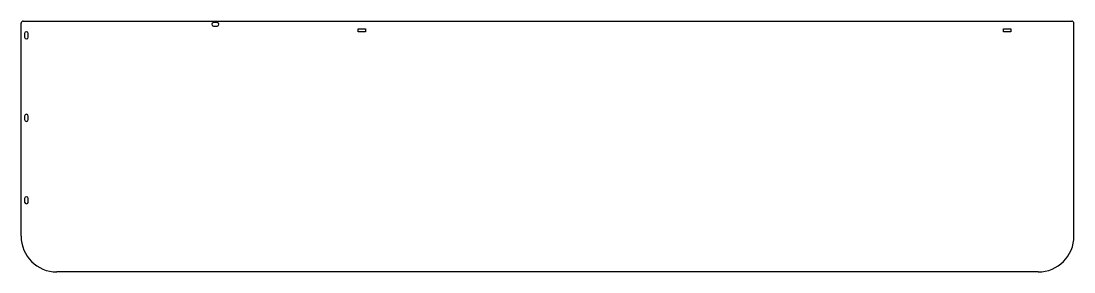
# Model space of a CAD drawing. Header units: millimetres. Extents: x 0 to 1468, y 0 to 350.
import ezdxf

# ---------------------------------------------------------------- set-up
doc = ezdxf.new("R2010")
doc.units = ezdxf.units.MM

msp = doc.modelspace()

# ---------------------------------------------------------------- linework, layer by layer
at = {"color": 7, "linetype": 'Continuous', "lineweight": 25}
for p, q in [((0, 50), (0, 347)), ((3, 350), (1465.3, 350)), ((273.5, 348), (268.5, 348)), ((268.5, 343), (273.5, 343)), ((470.2, 339.1), (480.4, 339.1)), ((470.2, 334.9), (470.2, 339.1)), ((480.4, 339.1), (480.4, 334.9)), ((1370.2, 339.1), (1380.4, 339.1)), ((1370.2, 334.9), (1370.2, 339.1)), ((1380.4, 339.1), (1380.4, 334.9)), ((1468.3, 50), (1468.3, 347)), ((5, 332.5), (5, 327.5)), ((10, 327.5), (10, 332.5)), ((480.4, 334.9), (470.2, 334.9)), ((1380.4, 334.9), (1370.2, 334.9)), ((5, 217.5), (5, 212.5)), ((10, 212.5), (10, 217.5)), ((5, 102.5), (5, 97.5)), ((10, 97.5), (10, 102.5)), ((1418.3, 0), (50, 0))]:
    msp.add_line(p, q, dxfattribs=at)
for centre, radius, start, end in [((3, 347), 3, 90, 180), ((268.5, 345.5), 2.5, 90, 270), ((273.5, 345.5), 2.5, 270, 90), ((1465.3, 347), 3, 0, 90), ((7.5, 332.5), 2.5, 0, 180), ((7.5, 327.5), 2.5, 180, 0), ((7.5, 217.5), 2.5, 0, 180), ((7.5, 212.5), 2.5, 180, 0), ((7.5, 102.5), 2.5, 0, 180), ((7.5, 97.5), 2.5, 180, 0), ((50, 50), 50, 180, 270), ((1418.3, 50), 50, 270, 0)]:
    msp.add_arc(centre, radius, start, end, dxfattribs=at)

doc.saveas('drawing.dxf')
